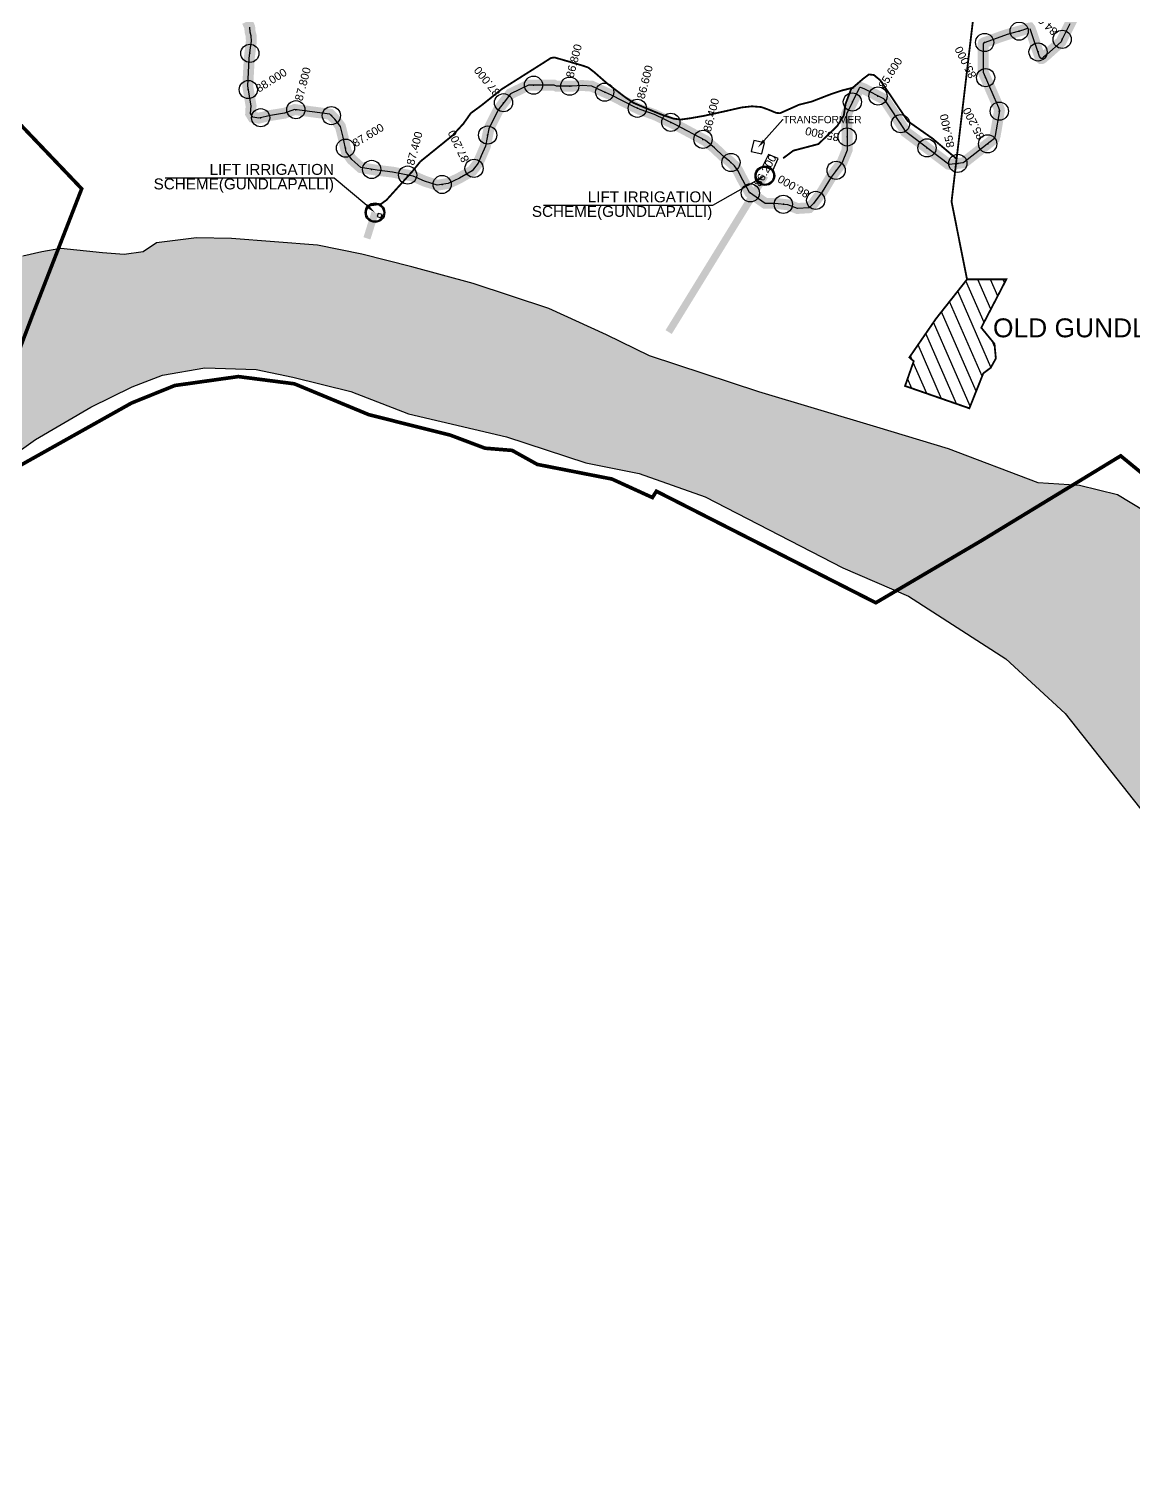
# Model space of a CAD drawing. Header units: millimetres. Extents: x 345922 to 402103, y 1833175 to 1858598.
# Drawn here: x 377176 to 380211, y 1844162 to 1848127 of the extents above; entities that cross this region are included whole.
import ezdxf
from ezdxf import colors
from ezdxf.entities.mleader import LeaderData, LeaderLine
from ezdxf.math import Vec2, Vec3

# ---------------------------------------------------------------- set-up
doc = ezdxf.new("R2010")
doc.units = ezdxf.units.MM
doc.header["$PDMODE"] = 32
doc.header["$PDSIZE"] = 50
doc.linetypes.add('JIS_02_1.0', pattern=[2, 1, -1])
for name, color, linetype in [('BND', 160, 'Continuous'), ('FRL', 3, 'Continuous'), ('points', 161, 'Continuous'), ('ROADS', 10, 'Continuous'), ('STREAM111', 4, 'Continuous'), ('VILLAGE AREA', 44, 'Continuous')]:
    doc.layers.add(name, color=color, linetype=linetype)
doc.styles.add('FONT1', font='Arial')
doc.styles.get("Standard").update_dxf_attribs({"font": 'arial.ttf'})

msp = doc.modelspace()

# ---------------------------------------------------------------- hatches: boundary and pattern name
at = {"linetype": 'Continuous'}
h = msp.add_hatch(color=190, dxfattribs=at)
edge = h.paths.add_edge_path(flags=16)
edge.add_arc((379199.1, 1847722.9), 23.8, 0, 360)
edge = h.paths.add_edge_path()
edge.add_arc((379199.1, 1847722.9), 26.9, 0, 360)
h = msp.add_hatch(color=190, dxfattribs=at)
edge = h.paths.add_edge_path(flags=16)
edge.add_arc((378127.2, 1847621.5), 23.8, 0, 360)
edge = h.paths.add_edge_path()
edge.add_arc((378127.2, 1847621.5), 26.9, 0, 360)
at = {"layer": 'STREAM111'}
h = msp.add_hatch(dxfattribs=at)
h.set_pattern_fill('DASH', color=4, scale=500, angle=45)
h.set_pattern_definition([(45, (0, 0), (7e-15, 88.3883476), [62.5, -62.5])])
h.paths.add_polyline_path([(375577, 1846618.8), (375905.4, 1846141.8), (376031.5, 1846235.4), (376238.7, 1846424), (376382.2, 1846548.7), (376544.5, 1846617.3), (376756.8, 1846710.8), (376931.6, 1846810.6), (377193.7, 1846997.7), (377346.3, 1847086.8), (377459.5, 1847142.5), (377543.2, 1847175), (377659.5, 1847195.2), (377800.6, 1847190.5), (377901.4, 1847168.9), (378061.1, 1847130.1), (378219.3, 1847068.2), (378488.3, 1847005.6), (378706.8, 1846933.8), (378853.6, 1846904.2), (379034.7, 1846840.3), (379412.9, 1846644.8), (379594, 1846566.8), (379861.6, 1846395.3), (380024.5, 1846245.1), (380277.1, 1845924.8), (380518.5, 1845543), (380731.7, 1845233.6), (380941.3, 1844797.4), (381122.3, 1844516.1), (381283.2, 1844222.8), (381319.4, 1843917.4), (381330.9, 1843655.6), (381348.5, 1843538.7), (381406.4, 1843204.5), (381427.2, 1843118), (381444.9, 1842896.9), (381490.1, 1842511), (381515.8, 1842328.4), (381541.3, 1842152.2), (381625.4, 1842051.3), (381644.8, 1841996.5), (381683.5, 1841927.1), (381698.1, 1841890), (381706.2, 1841848.1), (381706.2, 1841793.2), (381703, 1841666.6), (381725.6, 1841523.1), (381745, 1841410.2), (381762.7, 1841332.7), (381772.4, 1841274.7), (381783.7, 1841215), (381804.7, 1841158.5), (381885.8, 1841027.5), (381890.9, 1840970.9), (381904.1, 1840945.6), (381922.3, 1840918.3), (381944.6, 1840888.9), (381984.1, 1840845.4), (382067.9, 1840717.8), (382204.5, 1840565.2), (382288.3, 1840481.8), (382319.9, 1840433.9), (382347.5, 1840401.3), (382362.8, 1840378.9), (382390.3, 1840337.2), (382486.1, 1840296.4), (382532, 1840263.8), (382557.5, 1840237.4), (382590.7, 1840185.5), (382612.4, 1840149.3), (382645.5, 1840112.1), (382685.8, 1840086.3), (382734.4, 1840036.8), (382779.8, 1839993.4), (382838.8, 1839938.7), (382866.7, 1839905.7), (382931, 1839840.8), (382950.6, 1839794.4), (382998.2, 1839728.3), (383021.9, 1839679.8), (383041.6, 1839657), (383066.4, 1839638.5), (383092.2, 1839609.6), (383146, 1839521.8), (383230.4, 1839422.7), (383300.5, 1839363.2), (383351.5, 1839325.2), (383419, 1839286.7), (383500.2, 1839236.9), (383636.7, 1839211.5), (383757.6, 1839162.1), (383807, 1839124.3), (383841.7, 1839089.7), (383891.1, 1839047.7), (383925.8, 1839026.6), (384066.7, 1838990.9), (384297, 1838951.8), (384446.8, 1838919.1), (384529, 1838924.4), (384578.6, 1838939.1), (384622.9, 1838958.1), (384703.1, 1838953.9), (384975.7, 1838918.9), (385028.3, 1838895.6), (385074.9, 1838872.4), (385120.2, 1838851.1), (385227.6, 1838825.7), (385379, 1838824.7), (385407.7, 1838833.2), (385470.6, 1838854.5), (385533.5, 1838869.4), (385621.9, 1838867.3), (385756.2, 1838836.4), (385847.9, 1838816.2), (385948.9, 1838831.9), (386045.9, 1838831.9), (386102.4, 1838839.4), (386171.6, 1838852.2), (386230.2, 1838890.5), (386358.1, 1838899), (386408.2, 1838913.9), (386662.3, 1839013.8), (386777.9, 1839042.9), (386930.5, 1839097), (387043.9, 1839128.3), (387113, 1839133.7), (387166, 1839114.3), (387196.2, 1839098.1), (387250.2, 1839091.6), (387322.6, 1839089.5), (387561.1, 1839129.6), (387680.3, 1839140), (387815.1, 1839162.4), (387899.8, 1839178), (388210.9, 1839361.6), (388399.6, 1839422.5), (388566, 1839533.4), (388799.1, 1839644.2), (389371, 1839940.5), (389756.6, 1840142), (389900.1, 1840276.4), (390324.9, 1840968), (390748.2, 1841448.1), (391056.6, 1841849.3), (391459.4, 1842404.7), (391904.2, 1842927.8), (392069.2, 1843171.4), (392485.8, 1843818.6), (392665.2, 1844076.6), (392851.7, 1844456.3), (392988.3, 1844852.8), (393124.6, 1845254.1), (393253.7, 1845734.1), (393347, 1845920.4), (393433.7, 1846339), (393519.8, 1846747.4), (393684.8, 1847048.3), (393792.4, 1847206), (393928.7, 1847363.6), (394057.8, 1847442.4), (394690.4, 1847518.3), (395448.9, 1847598.5), (396554.7, 1848008.1), (396750.1, 1848154.6), (396882.2, 1848696.2), (396998.6, 1849328), (397493.6, 1849874.6), (397666.7, 1850001.3), (397769.7, 1850075.5), (397872.7, 1850221.3), (397978.5, 1850318.4), (398124.4, 1850467), (398253.1, 1850527), (398453.4, 1850613.8), (398605.1, 1850696.7), (398776.7, 1850770.7), (398912.1, 1850837.5), (399129.8, 1850947), (399345.5, 1851093.7), (399447, 1851144.3), (399656.3, 1851546), (399796.8, 1851759.2), (399813.2, 1851864.9), (399835.8, 1852149.9), (399859.2, 1852292.8), (399859.2, 1852365.6), (399847.5, 1852406.5), (399803.7, 1852514.3), (399735, 1852682), (399669.1, 1852885.3), (399610.5, 1853028.4), (399606.8, 1853088.8), (399610.5, 1853132.7), (399625.1, 1853189.3), (399657.4, 1853422.3), (399759.3, 1853772.8), (399801.7, 1853877.8), (399834.9, 1853953.3), (399922.5, 1854201.1), (400051.7, 1854553.4), (400103.9, 1854675.2), (400167.8, 1854785.3), (400295.4, 1854965), (400394.1, 1855092.5), (400486.9, 1855202.6), (400574, 1855289.6), (400655.2, 1855393.9), (400707.5, 1855480.9), (400788.7, 1855591), (400829.3, 1855695.3), (400800.3, 1855747.5), (400655.2, 1855834.5), (400626.2, 1855863.4), (400475.3, 1855921.4), (400262, 1855954.7), (400123.2, 1855775.6), (400036.4, 1855706.3), (399938.1, 1855579.2), (399782, 1855423.2), (399782, 1855423.2), (399648.9, 1855290.3), (399544.8, 1855157.5), (399418.3, 1854904.9), (399398, 1854857.5), (399382.2, 1854794.4), (399359.5, 1854653.6), (399370.8, 1854628.7), (399393.4, 1854592.6), (399431.8, 1854561), (399461.2, 1854524.9), (399486.1, 1854491), (399510.9, 1854439.1), (399508.6, 1854333.1), (399513.2, 1854247.3), (399517.7, 1854195.4), (399517.7, 1854129.9), (399495.1, 1854035.1), (399461.5, 1853962.7), (399343.9, 1853750), (399263.5, 1853571.4), (399239.7, 1853370.5), (399220.4, 1853181.5), (399229.4, 1853051.9), (399268, 1852935.8), (399303.8, 1852807.7), (399323.1, 1852715.6), (399355.9, 1852663.3), (399408, 1852504), (399435.5, 1852295.4), (399444.3, 1852095.2), (399425.1, 1851906.9), (399354.7, 1851736.8), (399314.8, 1851679.3), (399208.3, 1851550.6), (399103.4, 1851439.9), (398851.1, 1851234.4), (398759, 1851183.3), (398642, 1851136.6), (398430, 1851062.1), (398310.6, 1851006.6), (398217.3, 1850949.8), (398099.3, 1850866.9), (397882, 1850781.9), (397832.4, 1850725.1), (397804.7, 1850668.3), (397772.7, 1850586.8), (397755.2, 1850512.6), (397725.6, 1850420.7), (397686.4, 1850352.5), (397621.1, 1850272.7), (397440.6, 1850242.4), (397285.9, 1850243.2), (397222.7, 1850203.9), (397132.9, 1850125.4), (397007.8, 1849982.1), (396842.7, 1849749.6), (396827, 1849662.4), (396744.1, 1849438.2), (396635.8, 1849147.2), (396517.9, 1848864.6), (396474.6, 1848746.2), (396409, 1848626), (396335.1, 1848509), (396254.3, 1848417.1), (396026.7, 1848336.1), (395843.1, 1848284), (395795.2, 1848276.2), (395731.5, 1848257.9), (395645.2, 1848207.4), (395580.7, 1848158.7), (395423.7, 1848103.6), (395304.2, 1848033.8), (395205.7, 1847985.1), (395069.7, 1847925.5), (394998.5, 1847894.3), (394932.4, 1847853.5), (394657.7, 1847849.7), (394443.5, 1847865.1), (394158.1, 1847834.1), (393974.8, 1847763.5), (393824.4, 1847659.5), (393622.8, 1847494.9), (393458.2, 1847317.9), (393348.5, 1847179.9), (393155.3, 1846958), (392957.7, 1846727.4), (392773.2, 1846494.6), (392707.4, 1846387.2), (392630.4, 1846172.7), (392582.4, 1845941.2), (392553.8, 1845802.6), (392518.9, 1845722), (392446.9, 1845405.9), (392399, 1845166.1), (392333.7, 1844840.7), (392279.5, 1844693.2), (392170.9, 1844560.9), (392036.2, 1844326.3), (391942.7, 1844121.8), (391762.4, 1843813.2), (391599.4, 1843500.4), (391377.7, 1843259.1), (391013.5, 1842919.1), (390889.6, 1842795.5), (390654.6, 1842545.6), (390479.3, 1842304.1), (390312.8, 1842037.2), (390155.3, 1841823.2), (390133.9, 1841745.9), (390094.4, 1841528.7), (390016, 1841369.3), (389854.1, 1841171.9), (389790.5, 1841124.2), (389737.5, 1841060.7), (389616.7, 1840935.9), (389554.5, 1840853.8), (389431.9, 1840667.9), (389330.5, 1840558.2), (389163.6, 1840421), (389065.2, 1840318.8), (388934, 1840254.6), (388805.5, 1840207.4), (388651.7, 1840153.5), (388550.7, 1840125.9), (388422.1, 1840107.6), (388315.5, 1840090.3), (388267, 1840070.6), (388208, 1840043.1), (388107, 1839952.7), (388032.3, 1839887.1), (388024.6, 1839887.1), (387989.9, 1839894.9), (387961.6, 1839906.4), (387939.7, 1839905.1), (387902.5, 1839879.4), (387787.8, 1839816.4), (387706.8, 1839759.9), (387490.6, 1839667.2), (387271.9, 1839588.7), (387053.1, 1839523), (386750.8, 1839429.1), (386619.7, 1839389.3), (386412.6, 1839330.1), (386257, 1839312.1), (386131, 1839313.4), (386061.6, 1839312.1), (385958.9, 1839324.9), (385856.2, 1839340.8), (385803.7, 1839365.4), (385776.7, 1839367), (385728.9, 1839370.2), (385666.9, 1839365.4), (385560.1, 1839362.2), (385549.8, 1839364.6), (385538.6, 1839370.9), (385530.7, 1839380.5), (385511.6, 1839382.9), (385489.3, 1839378.9), (385320.8, 1839396.6), (384973.2, 1839431.9), (384691.7, 1839436.7), (384652.3, 1839428.5), (384641, 1839428.5), (384631, 1839409.7), (384602.1, 1839406), (384454, 1839422.3), (384211.5, 1839496.4), (384038.2, 1839567.8), (383876.1, 1839675.9), (383766.9, 1839732.3), (383620.2, 1839824.7), (383568.5, 1839862.4), (383475, 1839969.7), (383347.6, 1840109.2), (383210.5, 1840248.2), (383043.3, 1840405.5), (382951.8, 1840496.9), (382812.5, 1840698), (382768.8, 1840763.5), (382727, 1840807.2), (382689.3, 1840854.8), (382659.4, 1840902.5), (382572.6, 1840983.4), (382548, 1841001.9), (382509.7, 1841020.4), (382473.9, 1841036.4), (382449.2, 1841043.8), (382414.7, 1841043.8), (382403.6, 1841038.9), (382387.5, 1841029), (382361.6, 1841016.7), (382344.3, 1841017.9), (382325.8, 1841020.4), (382313.5, 1841022.8), (382299.9, 1841029), (382293.7, 1841031.5), (382281.4, 1841043.8), (382270.3, 1841069.7), (382235.7, 1841140.3), (382233.2, 1841157.6), (382225.8, 1841182.2), (382218.4, 1841209.3), (382218.4, 1841269.7), (382214.7, 1841289.5), (382196.2, 1841365.1), (382194.9, 1841382.3), (382188.8, 1841418.1), (382181.4, 1841441.5), (382175.2, 1841463.7), (382167.8, 1841488.4), (382157.9, 1841508.1), (382132, 1841542.6), (382095.8, 1841609.8), (382067.6, 1841624.5), (382040.6, 1841631.8), (382002.6, 1841639.2), (381977.6, 1841647.8), (381941.9, 1841666.8), (381925.2, 1841694.3), (381913.2, 1841728.9), (381885.7, 1841819.8), (381860.5, 1841928.9), (381859.3, 1841955.3), (381859.3, 1841969.6), (381860.5, 1841992.3), (381882.1, 1842041.3), (381908.4, 1842121.8), (381915.6, 1842150.5), (381916.8, 1842172.1), (381908.4, 1842199.6), (381875.3, 1842269), (381865.7, 1842297.6), (381844.7, 1842335.7), (381821.8, 1842381.8), (381818, 1842437.1), (381812.2, 1842571.1), (381812.2, 1842645.5), (381818, 1842779.4), (381819.9, 1842857.6), (381835.1, 1842926.2), (381842.8, 1843075.5), (381837.1, 1843144.2), (381825.6, 1843199.4), (381797, 1843308.1), (381794.3, 1843356.2), (381785.9, 1843407.5), (381779.9, 1843469.5), (381770.4, 1843551.7), (381766.8, 1843698.6), (381753.7, 1843798.7), (381716.3, 1843823), (381667.3, 1843941.1), (381622.7, 1844089.8), (381544.4, 1844421.8), (381503.4, 1844633.7), (381417.8, 1844942.2), (381392.4, 1845025), (381249.5, 1845377.7), (381113, 1845632.5), (380988.4, 1845905.1), (380881.7, 1846142.1), (380609.3, 1846442.2), (380390.8, 1846651.7), (380281.8, 1846776.7), (380168.3, 1846846.2), (380063.9, 1846871.7), (379950.4, 1846878.6), (379704.1, 1846971.8), (379507.1, 1847032), (379182.5, 1847129.2), (378882.2, 1847227.8), (378763.4, 1847285.7), (378605.5, 1847358), (378396.6, 1847426.4), (378228.5, 1847472.7), (378090.9, 1847507.4), (377969.2, 1847532), (377732.5, 1847550.2), (377636.5, 1847552.4), (377526.7, 1847538.7), (377490.1, 1847513.6), (377437.5, 1847506.8), (377378.1, 1847511.3), (377263.7, 1847522.7), (377211.1, 1847513.6), (377158.6, 1847502.2), (377071.7, 1847483.9), (376993.9, 1847458.8), (376888.7, 1847413.1), (376822.4, 1847374.3), (376710, 1847298.5), (376680.3, 1847261.9), (376641.4, 1847220.8), (376588.8, 1847198), (376416.8, 1847133.7), (376268.2, 1847110.9), (376174.4, 1847049.2), (376071.3, 1846904.8), (375938.7, 1846776.9), (375657.1, 1846659.9)])
at = {"layer": 'VILLAGE AREA'}
h = msp.add_hatch(dxfattribs=at)
h.set_pattern_fill('ANSI31,_O', color=256, scale=10, angle=68.5464)
h.set_pattern_definition([(113.5464313, (0, 0), (-29.1063882, -12.6838743), [])])
h.paths.add_polyline_path([(379754.8, 1847437.9), (379862.9, 1847438.2), (379793.9, 1847305.2), (379830.2, 1847260.8), (379834, 1847220.6), (379819.9, 1847195.1), (379799.5, 1847179.7), (379761.2, 1847083.6), (379603.8, 1847138.3), (379584.3, 1847144.9), (379608.2, 1847213), (379596.2, 1847223.5), (379669.6, 1847330.1)])

# ---------------------------------------------------------------- linework, layer by layer
at = {"color": 190, "linetype": 'Continuous'}
for points in [[(379161, 1847789.7), (379190.3, 1847783.5), (379198.2, 1847813), (379168.9, 1847819.5), (379161, 1847789.7)], [(379193.5, 1847749.9), (379194.1, 1847750.1), (379221.2, 1847737.7), (379235.7, 1847770), (379208.6, 1847780.8), (379193.5, 1847749.9)], [(378146.5, 1847616.6), (378136.1, 1847619.2), (378132.7, 1847610.6), (378142.8, 1847607.4), (378146.5, 1847616.6)]]:
    msp.add_lwpolyline(points, dxfattribs=at)
at = {"color": 190, "linetype": 'Continuous', "const_width": 20}
for points in [[(378934.5, 1847293.1), (379199.1, 1847722.9)], [(378105, 1847550.7), (378127.2, 1847621.5)]]:
    msp.add_lwpolyline(points, dxfattribs=at)
at = {"layer": 'BND', "linetype": 'JIS_02_1.0', "lineweight": 30, "ltscale": 50, "const_width": 10}
for points in [[(376978, 1846792.1), (377187, 1847343.3), (377320.8, 1847687.1), (377153.7, 1847862.1)], [(380411.1, 1846760.9), (380177.2, 1846952.9), (379796.1, 1846720.9), (379504, 1846549.1), (378900.8, 1846855.6), (378889.8, 1846838.3), (378778.5, 1846889.2), (378573.3, 1846929.4), (378504.1, 1846967.9), (378429.8, 1846973.9), (378334, 1847009.9), (378110.5, 1847066), (377905.3, 1847151), (377751.3, 1847170.8), (377577, 1847146.3), (377458.2, 1847098.3), (377152, 1846926.7)]]:
    msp.add_lwpolyline(points, dxfattribs=at)
at = {"layer": 'FRL', "color": 84, "const_width": 30}
msp.add_lwpolyline([(377775.8, 1848146.7), (377782.7, 1848131.2), (377783.9, 1848117.8), (377786.8, 1848107.3), (377787.2, 1848092.3), (377784.3, 1848068.3), (377781.5, 1848045.4), (377777.3, 1847969.2), (377777.3, 1847969.2), (377777.3, 1847969.2), (377786.5, 1847914.7), (377785.3, 1847893.6), (377791.5, 1847883.6), (377807.7, 1847881.2), (377840.1, 1847888.6), (377878.7, 1847894.8), (377906.1, 1847904.8), (378003.4, 1847892), (378017.1, 1847878.3), (378032.1, 1847858.4), (378039.5, 1847828.6), (378048.2, 1847788.8), (378063.2, 1847767.6), (378088.1, 1847745.2), (378132.9, 1847737.8), (378175.2, 1847732.8), (378232.5, 1847721.6), (378263.6, 1847707.9), (378298.5, 1847696.7), (378328.4, 1847701.7), (378359.5, 1847716.6), (378394.4, 1847736.5), (378410.6, 1847757.7), (378419.3, 1847777.6), (378430.5, 1847803.7), (378440.4, 1847852.2), (378466.1, 1847903.7), (378482, 1847925.5), (378499.8, 1847948.2), (378549.2, 1847971.9), (378619.5, 1847971.9), (378626.4, 1847969), (378668.9, 1847969), (378696.6, 1847970.9), (378723.3, 1847969), (378753, 1847955.1), (378777.8, 1847944.3), (378839.3, 1847912.6), (378856.1, 1847904.7), (378895.7, 1847890.8), (378952, 1847864.1), (379035.4, 1847819.3), (379060.1, 1847799.5), (379083.9, 1847776.8), (379101.7, 1847763), (379115.5, 1847750.1), (379124.4, 1847737.3), (379138.3, 1847710.6), (379157.1, 1847677), (379200, 1847646.9), (379226.1, 1847646.9), (379262.3, 1847642.9), (379288.5, 1847632.8), (379320.6, 1847634.9), (379332.7, 1847646.9), (379356.8, 1847679), (379380.9, 1847719.2), (379411.1, 1847759.3), (379425.1, 1847793.5), (379425.1, 1847839.6), (379423.1, 1847891.8), (379457.4, 1847962), (379458.6, 1847964), (379459.9, 1847965.1), (379462.1, 1847965.4), (379464.3, 1847964.6), (379471.6, 1847961.7), (379525.8, 1847933.8), (379528, 1847932), (379530.5, 1847928.8), (379581, 1847852.5), (379586.3, 1847843.2), (379608.6, 1847826.6), (379703.7, 1847754.7), (379706.6, 1847754), (379721.6, 1847756), (379743.7, 1847758.3), (379747.1, 1847759.9), (379818.4, 1847816), (379830, 1847825.3), (379832.3, 1847833.3), (379843.7, 1847901.5), (379843.7, 1847903.1), (379843.5, 1847905.1), (379841.6, 1847910.2), (379828.4, 1847940.1), (379799.5, 1848007.1), (379799, 1848010.2), (379798.8, 1848084.1), (379799.7, 1848087.1), (379801.9, 1848088.6), (379847.3, 1848105), (379864.8, 1848110.8), (379908.5, 1848123.4), (379912.9, 1848125.1), (379921.2, 1848127.7), (379927.2, 1848128.7), (379928.6, 1848126.9), (379954.2, 1848050.8), (379957.3, 1848046), (379958, 1848045.4), (379958.8, 1848044.7), (379959.8, 1848044.7), (379961.6, 1848045.5), (379965, 1848048.7), (379974.3, 1848056.2), (380013.1, 1848090.9), (380015.8, 1848096.5), (380037.8, 1848140.4), (380066.3, 1848196.3)], dxfattribs=at)
at = {"layer": 'FRL', "color": 82}
for points in [[(380037.8, 1848140.4), (380015.8, 1848096.5), (380013.1, 1848090.9), (379974.3, 1848056.2), (379965, 1848048.7), (379961.6, 1848045.5), (379959.8, 1848044.7), (379958.8, 1848044.7), (379958, 1848045.4), (379957.3, 1848046), (379954.2, 1848050.8), (379928.6, 1848126.9)], [(379921.2, 1848127.7), (379912.9, 1848125.1), (379908.5, 1848123.4), (379864.8, 1848110.8), (379847.3, 1848105), (379801.9, 1848088.6), (379799.7, 1848087.1), (379798.8, 1848084.1), (379799, 1848010.2), (379799.5, 1848007.1), (379828.4, 1847940.1), (379841.6, 1847910.2), (379843.5, 1847905.1), (379843.7, 1847903.1), (379843.7, 1847901.5), (379832.3, 1847833.3), (379830, 1847825.3), (379818.4, 1847816), (379747.1, 1847759.9), (379743.7, 1847758.3), (379721.6, 1847756), (379706.6, 1847754), (379703.7, 1847754.7), (379608.6, 1847826.6), (379586.3, 1847843.2), (379581, 1847852.5), (379530.5, 1847928.8), (379528, 1847932), (379525.8, 1847933.8), (379471.6, 1847961.7), (379464.3, 1847964.6), (379462.1, 1847965.4), (379459.9, 1847965.1), (379458.6, 1847964), (379457.4, 1847962), (379423.1, 1847891.8), (379425.1, 1847839.6), (379425.1, 1847793.5), (379411.1, 1847759.3), (379380.9, 1847719.2), (379356.8, 1847679), (379332.7, 1847646.9), (379320.6, 1847634.9), (379288.5, 1847632.8), (379262.3, 1847642.9), (379226.1, 1847646.9), (379200, 1847646.9), (379157.1, 1847677), (379138.3, 1847710.6), (379124.4, 1847737.3), (379115.5, 1847750.1), (379101.7, 1847763), (379083.9, 1847776.8), (379060.1, 1847799.5), (379035.4, 1847819.3), (378952, 1847864.1), (378895.7, 1847890.8), (378856.1, 1847904.7), (378839.3, 1847912.6), (378777.8, 1847944.3), (378753, 1847955.1), (378723.3, 1847969), (378696.6, 1847970.9), (378668.9, 1847969), (378626.4, 1847969), (378619.5, 1847971.9), (378549.2, 1847971.9), (378499.8, 1847948.2), (378482, 1847925.5), (378466.1, 1847903.7), (378440.4, 1847852.2), (378430.5, 1847803.7), (378419.3, 1847777.6), (378410.6, 1847757.7), (378394.4, 1847736.5), (378359.5, 1847716.6), (378328.4, 1847701.7), (378298.5, 1847696.7), (378263.6, 1847707.9), (378232.5, 1847721.6), (378175.2, 1847732.8), (378132.9, 1847737.8), (378088.1, 1847745.2), (378063.2, 1847767.6), (378048.2, 1847788.8), (378039.5, 1847828.6), (378032.1, 1847858.4), (378017.1, 1847878.3), (378003.4, 1847892), (377906.1, 1847904.8), (377878.7, 1847894.8), (377840.1, 1847888.6), (377807.7, 1847881.2), (377791.5, 1847883.6), (377785.3, 1847893.6), (377786.5, 1847914.7), (377777.3, 1847969.2), (377777.3, 1847969.2), (377777.3, 1847969.2), (377781.5, 1848045.4), (377784.3, 1848068.3), (377787.2, 1848092.3), (377786.8, 1848107.3), (377783.9, 1848117.8), (377782.7, 1848131.2)]]:
    msp.add_lwpolyline(points, dxfattribs=at)
at = {"layer": 'points', "color": 190}
for centre, radius in [((379199.1, 1847722.9), 26.9), ((379199.1, 1847722.9), 26.9), ((379199.1, 1847722.9), 23.8), ((379199.1, 1847722.9), 23.8), ((378127.2, 1847621.5), 26.9), ((378127.2, 1847621.5), 26.9), ((378127.2, 1847621.5), 23.8), ((378127.2, 1847621.5), 23.8)]:
    msp.add_circle(centre, radius, dxfattribs=at)
at = {"layer": 'points'}
for p in [(379898, 1848120.4), (379803.1, 1848089.1), (380016.4, 1848097.8), (377783.2, 1848059.3), (379950.1, 1848063.1), (377778.9, 1847959.7), (378563.1, 1847971.9), (378662.5, 1847969), (379805.8, 1847992.5), (378480.6, 1847923.5), (378758.8, 1847952.6), (379439.6, 1847925.6), (379509.9, 1847942), (377812.7, 1847882.3), (377909.7, 1847904.3), (378007.3, 1847888.1), (378848.4, 1847908.3), (379843.5, 1847900.3), (378940.4, 1847869.6), (379572, 1847866.1), (378046.1, 1847798.8), (378436.8, 1847834.6), (379028.8, 1847822.8), (379425.1, 1847829.5), (379644.7, 1847799.4), (379811.5, 1847810.5), (379105.7, 1847759.3), (379729.4, 1847756.8), (378118, 1847740.2), (378216.8, 1847724.7), (378399.5, 1847743.2), (379394.8, 1847737.7), (378311.7, 1847698.9), (379159, 1847675.7), (379249.8, 1847644.3), (379338.8, 1847655)]:
    msp.add_point(p, dxfattribs=at)
at = {"layer": 'ROADS', "const_width": 5}
for points in [[(379754.8, 1847437.9), (379712.2, 1847651.7), (379778.6, 1848213.6), (379768.8, 1848720.6), (379866.7, 1848897.1), (380264.8, 1849396.3), (380891.9, 1850130.4), (381302.3, 1850699.8), (381641.7, 1851051.3), (381830, 1851516.8), (382070, 1851929.4), (382144.9, 1851944.3)], [(378110.9, 1847641), (378143.5, 1847645.1), (378158.7, 1847656), (378230.8, 1847735.9), (378252.1, 1847762.1), (378340.5, 1847833.6), (378370.3, 1847866.1), (378390.6, 1847894.8), (378418.9, 1847915.5), (378475, 1847960.4), (378590.3, 1848033.3), (378610.6, 1848046.4), (378620.1, 1848048), (378638.1, 1848043), (378697.6, 1848025.7), (378713.2, 1848020.4), (378729.2, 1848008.1), (378765, 1847976.8), (378813.9, 1847939.5), (378837.1, 1847923.5), (378875.3, 1847907.2), (378913.8, 1847891.3), (378948, 1847879.9), (378967.2, 1847877.2), (378993.7, 1847880.8), (379032.6, 1847887.7), (379093.8, 1847901.1), (379134.8, 1847910.5), (379163.7, 1847913.7), (379189.3, 1847911.6), (379207.2, 1847905.1), (379230.4, 1847895.6), (379240.7, 1847894.8), (379260.3, 1847903.4), (379292.7, 1847917.9), (379327.8, 1847926.7), (379378.1, 1847946.2), (379410.5, 1847957.1), (379444.5, 1847965.6)], [(379249.2, 1847771), (379277.2, 1847791.8), (379346.3, 1847810), (379398.1, 1847859.7), (379416, 1847888.4), (379420.9, 1847920.9), (379436.3, 1847961.1), (379470.4, 1847990.4), (379485.2, 1848001.3), (379498.9, 1847999.6), (379516.2, 1847985.3), (379591.9, 1847873), (379660.1, 1847825), (379726.1, 1847769.2)]]:
    msp.add_lwpolyline(points, dxfattribs=at)
at = {"layer": 'STREAM111', "color": 4}
for points in [[(380281.8, 1846776.7), (380168.3, 1846846.2), (380063.9, 1846871.7), (379950.4, 1846878.6), (379704.1, 1846971.8), (379507.1, 1847032), (379182.5, 1847129.2), (378882.2, 1847227.8), (378763.4, 1847285.7), (378605.5, 1847358), (378396.6, 1847426.4), (378228.5, 1847472.7), (378090.9, 1847507.4), (377969.2, 1847532), (377732.5, 1847550.2), (377636.5, 1847552.4), (377526.7, 1847538.7), (377490.1, 1847513.6), (377437.5, 1847506.8), (377378.1, 1847511.3), (377263.7, 1847522.7), (377211.1, 1847513.6), (377158.6, 1847502.2)], [(376931.6, 1846810.6), (377193.7, 1846997.7), (377346.3, 1847086.8), (377459.5, 1847142.5), (377543.2, 1847175), (377659.5, 1847195.2), (377800.6, 1847190.5), (377901.4, 1847168.9), (378061.1, 1847130.1), (378219.3, 1847068.2), (378488.3, 1847005.6), (378706.8, 1846933.8), (378853.6, 1846904.2), (379034.7, 1846840.3), (379412.9, 1846644.8), (379594, 1846566.8), (379861.6, 1846395.3), (380024.5, 1846245.1), (380277.1, 1845924.8)]]:
    msp.add_lwpolyline(points, dxfattribs=at)
at = {"layer": 'VILLAGE AREA', "const_width": 5}
msp.add_lwpolyline([(379754.8, 1847437.9), (379862.9, 1847438.2), (379793.9, 1847305.2), (379830.2, 1847260.8), (379834, 1847220.6), (379819.9, 1847195.1), (379799.5, 1847179.7), (379761.2, 1847083.6), (379603.8, 1847138.3), (379584.3, 1847144.9), (379608.2, 1847213), (379596.2, 1847223.5), (379669.6, 1847330.1), (379754.8, 1847437.9)], dxfattribs=at)

# ---------------------------------------------------------------- texts
at = {"layer": 'points', "color": 1}
for s, rotation, p in [('84.600', 136.3598, (380005.9, 1848122.3)), ('86.800', 75.3074, (378672.6, 1847990.3)), ('85.000', 116.7748, (379781.6, 1847997.4)), ('87.800', 75.3074, (377927.4, 1847926.8)), ('87.000', 128.8448, (378473.4, 1847952.5)), ('86.600', 75.3074, (378867.7, 1847932.1)), ('85.600', 57.5395, (379527.9, 1847959.7)), ('88.000', 32.497, (377808, 1847950.8)), ('86.400', 75.3074, (379050, 1847841.7)), ('85.200', 116.7748, (379803.8, 1847829.3)), ('87.600', 31.1829, (378073.9, 1847800.7)), ('85.400', 102.0283, (379720.6, 1847802.5)), ('87.400', 75.3074, (378234.5, 1847749.8)), ('87.200', 115.7607, (378387, 1847766.2)), ('85.800', 168.5176, (379404.8, 1847838.4)), ('86.200', 61.1576, (379186.6, 1847690.8)), ('86.000', 150.0685, (379323.9, 1847679.4))]:
    msp.add_text(s, height=22, rotation=rotation, dxfattribs=at).set_placement(p)
at = {"layer": 'VILLAGE AREA'}
msp.add_text('OLD GUNDLAPALLI', height=51.893, dxfattribs=at).set_placement((379826.1, 1847278.8))

# ---------------------------------------------------------------- leaders
at = {"color": 190, "linetype": 'Continuous'}
ml = msp.add_multileader_mtext('Standard', dxfattribs=at)
ml.set_content('TRANSFORMER', color=190, style='FONT1')
ml.set_leader_properties()
ml.build(insert=Vec2(0, 0))
ml.multileader.update_dxf_attribs({"text_right_attachment_type": 6, "dogleg_length": 0.36, "arrow_head_size": 25})
ctx = ml.context
ctx.base_point, ctx.char_height, ctx.arrow_head_size, ctx.landing_gap_size, ctx.plane_origin = Vec3(379249, 1847877.1), 20, 25, 0.09, Vec3(379179.7, 1847800.5)
ctx.right_attachment = 6
notes = []
notes.append((ctx, [(0, (1, 1, 0), (379248.6, 1847877.1), (1, 0), 0.36, [(0, [(379179.7, 1847800.5)], 0, [])])]))
ctx.mtext.insert, ctx.mtext.flow_direction = Vec3(379249.1, 1847887.3), 5
at = {"color": 0, "linetype": 'Continuous'}
ml = msp.add_multileader_mtext('Standard', dxfattribs=at)
ml.set_content('\\pxsm0.8,qr;LIFT IRRIGATION \\PSCHEME({\\fArial|b0|i0|c0|p34;\\C256;GUNDLAPALLI})', style='FONT1')
ml.set_leader_properties()
ml.build(insert=Vec2(0, 0))
ml.multileader.update_dxf_attribs({"text_right_attachment_type": 6, "dogleg_length": 0.36, "arrow_head_size": 30})
ctx = ml.context
ctx.base_point, ctx.char_height, ctx.arrow_head_size, ctx.landing_gap_size, ctx.plane_origin = Vec3(377521.8, 1847735.9), 30, 30, 0.09, Vec3(378842.8, 1847698.9)
ctx.right_attachment, ctx.text_align_type = 6, 2
notes.append((ctx, [(0, (1, 1, 0), (378015, 1847716.5), (-1, 0), 0.36, [(0, [(378127.2, 1847621.5)], 0, [])])]))
ctx.mtext.insert, ctx.mtext.alignment, ctx.mtext.flow_direction = Vec3(378014.5, 1847755.3), 3, 5
ml = msp.add_multileader_mtext('Standard', dxfattribs=at)
ml.set_content('\\pxsm0.8,qr;LIFT IRRIGATION \\PSCHEME({\\fArial|b0|i0|c0|p34;\\C256;GUNDLAPALLI})', style='FONT1')
ml.set_leader_properties()
ml.build(insert=Vec2(0, 0))
ml.multileader.update_dxf_attribs({"text_right_attachment_type": 6, "dogleg_length": 0.36, "arrow_head_size": 30})
ctx = ml.context
ctx.base_point, ctx.char_height, ctx.arrow_head_size, ctx.landing_gap_size, ctx.plane_origin = Vec3(378561.7, 1847660.4), 30, 30, 0.09, Vec3(379882.7, 1847623.4)
ctx.right_attachment, ctx.text_align_type = 6, 2
notes.append((ctx, [(0, (1, 1, 0), (379054.9, 1847641), (-1, 0), 0.36, [(0, [(379199.1, 1847722.9)], 0, [])])]))
ctx.mtext.insert, ctx.mtext.alignment, ctx.mtext.flow_direction = Vec3(379054.4, 1847679.8), 3, 5
for ctx, leaders in notes:
    for number, flags, end, landing, length, lines in leaders:
        leader = LeaderData()
        leader.index, (leader.has_last_leader_line, leader.has_dogleg_vector, leader.attachment_direction) = number, flags
        leader.last_leader_point, leader.dogleg_vector, leader.dogleg_length = Vec3(end), Vec3(landing), length
        for number, points, colour, breaks in lines:
            line = LeaderLine()
            line.index, line.vertices, line.color, line.breaks = number, Vec3.list(points), colors.encode_raw_color(colour), breaks
            leader.lines.append(line)
        ctx.leaders.append(leader)

doc.saveas('drawing.dxf')
